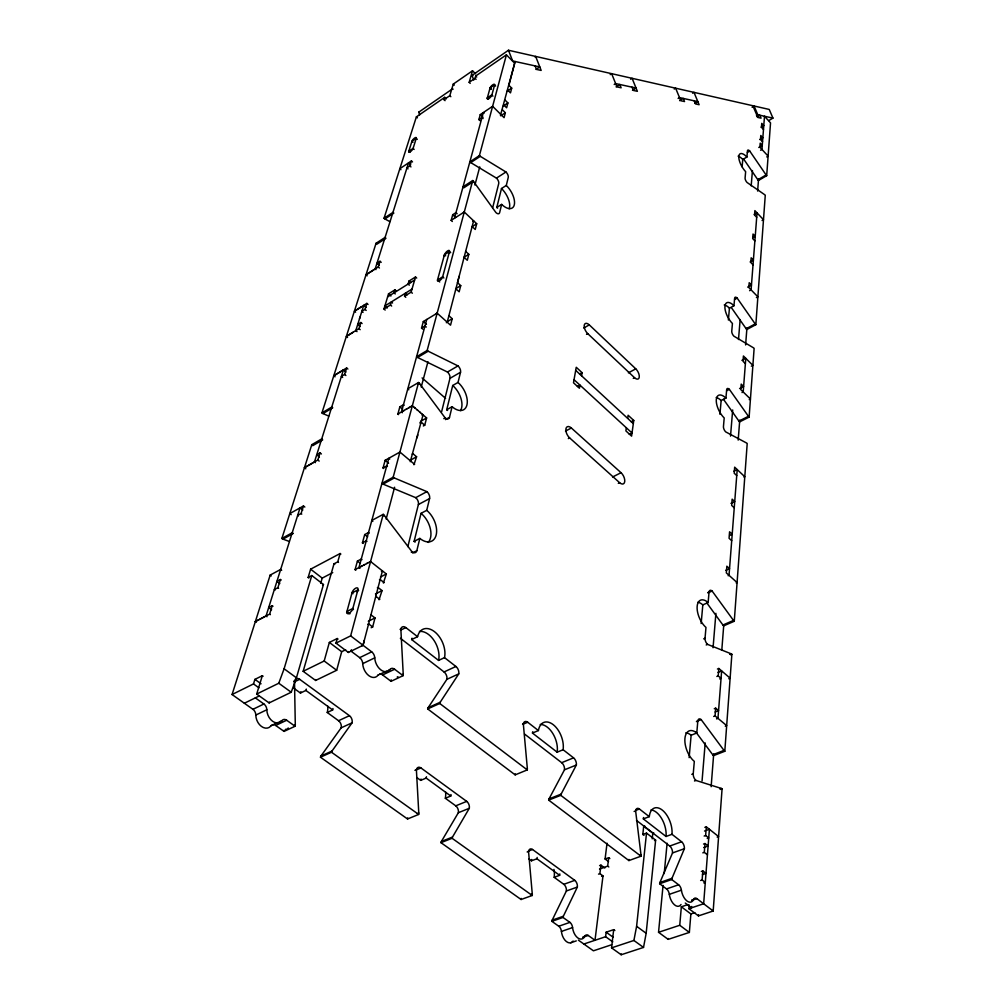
<?xml version="1.0" encoding="UTF-8"?>
<svg xmlns="http://www.w3.org/2000/svg" width="1005" height="1005" viewBox="0 0 1005 1005"><rect width="100%" height="100%" fill="white"/><g stroke="black" fill="none" stroke-linecap="round" stroke-linejoin="round"><path stroke-width="1.5" d="M689.229 904.977L688.915 908.708L698.462 915.894L713.186 911.007L722.067 788.912A5.025 2.613 69.7 0 0 721.201 788.397L695.937 780.433L694.493 780.986M695.661 731.778L712.746 754.768A4.874 2.525 68.9 0 0 713.563 755.622L724.806 751.263L731.866 654.305A4.636 2.324 67 0 0 731.062 653.765L707.57 644.381L706.213 644.971M706.942 603.088L722.922 625.01A4.51 2.249 66.4 0 0 723.688 625.839L734.266 621.266L747.205 443.519A4.083 1.884 63.4 0 0 746.489 442.966L725.723 431.899A4.12 1.922 63 0 1 723.449 426.585L724.203 417.942A14.246 6.595 62.7 0 1 716.301 399.563A14.246 6.595 62.7 0 1 725.937 398.093L726.665 389.714A4.02 1.847 62.5 0 1 729.366 389.337L748.436 416.309A4.007 1.822 62.9 0 0 749.127 417.1L739.605 421.886A3.995 1.834 62.9 0 1 738.914 421.095L723.462 399.286M749.127 417.1L754.127 348.358A3.844 1.683 62 0 0 753.449 347.793L733.914 336.185A3.882 1.721 61.6 0 1 731.753 331.21L732.431 323.484A13.454 5.917 61.4 0 1 724.932 306.299A13.454 5.917 61.4 0 1 733.977 305.721L734.63 298.221A3.806 1.658 61.2 0 1 737.168 298.096L755.195 323.924A3.781 1.633 61.6 0 0 755.848 324.69L746.816 329.514A3.769 1.646 61.6 0 1 746.162 328.748L731.54 307.857M755.848 324.69L765.27 195.234A3.492 1.394 60.1 0 0 764.654 194.681L747.054 182.47A3.518 1.42 59.8 0 1 745.082 178.048L745.647 171.679A12.211 4.887 59.6 0 1 738.813 156.353A12.211 4.887 59.6 0 1 746.916 157.019L747.456 150.825A3.455 1.369 59.6 0 1 749.743 151.039L766.099 174.958A3.442 1.357 59.9 0 0 766.689 175.687L758.436 180.498A3.43 1.369 59.9 0 1 757.845 179.782L743.562 158.928M766.689 175.687L770.534 122.874L764.504 116.253L761.941 149.444L760.584 150.248M711.138 786.689L713.688 754.001M721.791 650.26L723.738 625.223M738.185 440.102L739.743 420.09M745.61 344.941L746.929 328.032M757.619 191.038L758.574 178.777M698.462 915.894L698.55 914.738M703.802 882.905L705.296 882.39L702.131 879.965L702.847 870.933L701.352 871.448M707.457 854.803L704.304 852.353L705.008 843.534L703.525 844.062M707.256 838.484L708.726 837.956L705.636 835.519L706.314 826.851L704.857 827.379M725.283 726.175L726.678 725.623L715.058 715.899L715.673 708.161L714.279 708.726M719.693 678.915L721.062 678.35L718.211 675.913L718.801 668.463L717.432 669.041M689.355 932.426L690.875 913.947L681.352 906.799L679.744 925.278L689.355 932.426L668.162 939.361L658.539 932.301L663.061 885.38M691.691 906.472L691.591 907.817L685.259 903.043M702.068 780.872L705.196 742.921M713.06 647.735L715.899 613.326M730.522 436.095L732.683 409.965M738.499 339.514L740.145 319.565M751.187 185.85L752.444 170.574M695.937 780.433A5.063 2.688 69.5 0 1 693.236 773.8L694.317 761.388A17.462 9.208 68.9 0 1 684.92 738.499A17.462 9.208 68.9 0 1 696.779 732.997L697.822 721.062A4.912 2.563 68.4 0 1 701.138 719.58L723.977 750.408A4.887 2.513 68.8 0 0 724.806 751.263M707.57 644.381A4.673 2.387 66.7 0 1 705.033 638.276L705.975 627.409A16.143 8.178 66.2 0 1 697.156 606.317A16.143 8.178 66.2 0 1 708.136 602.535L709.053 592.058A4.548 2.274 65.8 0 1 712.13 591.053L733.499 620.424A4.523 2.236 66.3 0 0 734.266 621.266M689.129 757.632L691.139 735.245L696.779 732.997M701.151 623.54L702.822 604.884L708.136 602.535M719.919 414.274L721.15 400.543L725.937 398.093M728.374 320.03L729.442 308.183L733.977 305.721M742.117 166.805L742.77 159.481L746.916 157.019M668.162 939.361L668.237 938.494M664.192 873.584L667.119 843.22M652.22 838.848L652.81 833.132L643.715 826.123L642.823 834.452L643.966 835.331M612.786 941.861L605.613 936.71L606.153 932.2L613.678 929.65L611.555 947.866L621.178 954.75L643.527 947.426L646.165 933.281L655.637 840.117L646.517 833.095L642.823 834.452M611.555 947.866L633.904 940.466L636.605 926.296L646.517 833.095M621.178 954.75L621.278 953.896M608.816 866.976L607.661 866.122L608.703 857.68L605.085 858.999L607.045 843.208M598.515 874.124L599.885 873.621L602.987 875.92L594.998 940.278L588.239 935.454A5.213 3.053 73.9 0 0 584.81 936.296A10.427 6.143 73.6 0 1 577.9 938.004A10.427 6.143 73.6 0 1 572.574 927.59A5.239 3.103 73.7 0 0 569.91 922.376L563.014 917.452L551.871 921.334A5.201 3.116 73.7 0 1 552.197 920.14L566.38 890.983L577.36 887.051A5.113 3.015 72.6 0 0 574.76 880.355L532.537 849.501L528.416 851.059M599.885 873.621L600.952 865.129L599.596 865.632M627.673 418.356L628.125 415.253L633.766 420.467L631.592 436.132L625.889 430.906L626.341 427.753M581.568 375.77L582.109 372.692L576.242 367.265L573.491 382.779L579.42 388.232L579.96 385.091L577.423 386.485M412.502 552.926L416.824 550.702L419.826 538.404A18.856 11.595 62.9 0 0 436.183 534.949A18.856 11.595 62.9 0 0 426.71 510.339L429.587 498.568A5.314 3.229 62.2 0 0 426.899 491.646L394.299 477.953A5.377 3.317 61.4 0 1 393.181 477.224L381.95 483.405A5.352 3.329 61.4 0 0 383.068 484.121L415.706 497.663A5.289 3.254 62.3 0 1 418.382 504.548L407.854 546.62M445.429 419.588L449.499 417.314L452.087 406.698A17.5 10.037 60.3 0 0 466.936 404.965A17.5 10.037 60.3 0 0 458.029 382.44L460.529 372.252A4.937 2.801 59.9 0 0 458.004 365.908L428.18 351.21A5 2.864 59.1 0 1 427.15 350.481L416.573 356.762A4.987 2.889 59 0 0 417.59 357.479L447.464 372.026A4.925 2.814 59.9 0 1 449.964 378.345L441.572 411.899M500.452 115.361L514.673 63.227L506.42 54.835L479.398 155.612A4.447 2.224 56.8 0 0 480.29 156.328L505.967 171.993A4.397 2.186 57.4 0 1 508.241 177.47L506.294 185.448A15.527 7.814 57.6 0 1 514.284 204.869A15.527 7.814 57.6 0 1 501.646 204.392L499.623 212.658A4.485 2.286 57.7 0 1 495.93 212.57L473.556 181.49A4.535 2.324 57 0 0 472.714 180.548L463.029 186.83A4.523 2.337 57 0 1 463.87 187.772L473.556 181.49M415.078 542.11A18.819 11.62 62.9 0 1 414.11 541.381L421.057 513.329L426.71 510.339M447.589 410.467A17.462 10.063 60.3 0 1 446.71 409.751L452.715 385.493L458.029 382.44M497.576 208.161A15.49 7.839 57.6 0 1 496.797 207.457L501.495 188.513L506.294 185.448M492.701 207.608L498.719 183.588A4.372 2.198 57.3 0 0 496.457 178.124L470.729 162.596A4.435 2.236 56.7 0 1 469.85 161.88L479.398 155.612M371.172 627.723L372.667 626.982L375.003 617.949L370.933 614.809M379.048 599.759L382.051 590.601L378.094 587.498L377.352 587.875M383.382 583L386.347 573.993L370.569 561.531L369.601 562.034M413.934 464.75L416.585 456.773L412.942 453.72L412.251 454.097M423.356 425.982L424.726 425.203L426.61 417.942L412.352 405.719L418.57 382.503A5.113 3.002 59.7 0 1 419.537 383.521L445.152 417.879A5.075 2.952 60.6 0 0 449.499 417.314M448.896 315.721L452.212 318.711L450.542 325.18L437.162 313.158L436.296 313.686M459.172 276.237L457.501 282.644L460.742 285.621L459.147 291.814L455.893 288.85M472.79 221.339L473.619 220.824L465.654 251.376L468.82 254.315L467.287 260.282L464.096 257.33L465.717 251.124M472.714 180.548L464.285 212.005L476.709 223.738L475.239 229.479L472.124 226.552M502.513 109.909L505.352 112.736L504.083 117.673L492.613 106.304L480.264 114.62L478.895 119.57L479.975 120.638M505.063 100.111L507.889 102.925L506.633 107.799L503.794 104.972M515.113 61.506L508.919 85.312L511.708 88.126L510.477 92.887L507.676 90.073M364.287 640.461L363.031 645.285L348.371 652.446L335.984 643.125L337.253 638.514L338.032 639.092M417.088 437.791L417.841 434.901M422.389 414.324L423.055 414.902L410.266 461.697M464.096 257.33L447.212 322.178L446.333 322.706M348.371 652.446L348.597 651.579M351.386 649.795L351.021 651.14L359.664 657.659A5.842 3.894 66.4 0 1 362.717 663.652A11.633 7.688 66.6 0 0 368.797 675.636A11.633 7.688 66.6 0 0 378.031 675.172L378.772 674.82M386.146 519.032L394.601 487.237M421.221 387.063L427.954 361.737M474.925 185.046L479.749 166.88M411.434 406.234L412.352 405.719L393.181 477.224M463.456 212.532L464.285 212.005L427.15 350.481M335.984 643.125L350.645 635.876L383.232 514.321A5.515 3.48 62.3 0 1 384.287 515.389L412.025 551.783A5.477 3.417 63.4 0 0 416.824 550.702M357.277 592.146L357.881 589.922L352.001 592.925L346.788 611.995A3.266 1.457 -52.4 0 0 346.775 613.151L347.717 613.703A5.327 2.362 -52.4 0 0 350.117 612.573L352.001 610.512A3.266 1.457 -52.4 0 0 352.705 609.005L357.881 589.922L358.634 590.5M487.262 98.176A3.178 1.068 -45.6 0 0 489.071 98.44A3.178 1.068 -45.6 0 0 491.86 95.06L494.661 84.722L490.101 87.837L487.262 98.176L488.33 99.231M340.858 554.082L340.142 553.516L337.755 561.845L334.012 563.818L303.158 671.302L315.62 680.448L336.675 670.272L341.687 651.705L345.645 649.77M449.059 253.147L449.474 251.589L450.68 252.707M444.034 256.288L444.461 254.742L449.474 251.589L442.64 276.852A3.58 1.407 -46.1 0 1 439.6 280.659A3.58 1.407 -46.1 0 1 437.477 280.056L444.461 254.742L445.667 255.848M437.162 313.158L426.773 319.452L401.485 411.962L397.88 414.022L398.545 414.6M452.325 221.489L451.157 220.384L454.423 218.299L483.342 112.547L484.058 113.251M355.82 570.187L355.079 569.609L357.416 561.079L361.26 559.069L362.001 559.647M363.157 543.441L362.428 542.863L364.715 534.572L368.508 532.55L369.237 533.127M383.734 468.531L383.043 467.953L385.141 460.315L399.927 452.062L414.625 464.373M397.88 414.022L399.852 406.837L403.445 404.776L404.111 405.342M422.804 329.15L421.547 328.032L423.331 321.537L426.773 319.452M451.157 220.384L452.715 214.718L455.981 212.633L457.137 213.726M303.158 671.302L324.188 661.001L329.351 642.434L337.253 638.514M315.62 680.448L315.859 679.581M470.202 83.377L469.172 82.347L475.038 78.315L475.692 76.003L506.42 54.835M405.781 297.304L404.563 296.211L411.145 292.128L415.505 276.978L416.711 278.071M263.096 676.252L262.33 675.699L256.69 694.053L269.114 702.922L291.211 692.244L296.437 677.797L323.459 584.508L311.801 575.538L308.146 577.473L308.874 578.038M469.172 82.347L472.513 70.777L475.591 73.855M320.696 583.302L322.203 578.114L332.743 572.599M404.563 296.211L405.455 293.159L407.276 294.792M415.505 276.978L408.985 281.061L408.105 284.063L409.311 285.156M256.69 694.053L278.774 683.237L284.101 668.79L311.801 575.538M269.114 702.922L269.365 702.055M308.146 577.473L310.62 569.182L340.142 553.516M385.179 310.068L383.96 308.987L390.43 304.98L391.347 301.927L392.566 303.007M396.158 290.91L394.952 289.829L394.061 292.844L395.267 293.912M383.96 308.987L388.533 293.849L394.952 289.829M445.077 100.663L444.034 99.646L449.788 95.689L453.268 84.093L472.513 70.777M444.034 99.646L444.738 97.334L446.283 98.854M270.609 726.288A11.13 7.965 67.8 0 1 261.3 726.326A11.13 7.965 67.8 0 1 255.81 715.058A5.59 4.033 67.6 0 0 252.921 709.316L232.067 694.53L253.499 683.928L254.906 679.38L262.33 675.699M232.067 694.53L255.358 621.555L266.036 615.99L300.03 507.877L303.46 505.967L304.842 507.048M305.771 468.782L304.44 467.714L314.477 461.948L343.421 369.928L345.921 372.064M347.554 337.492L346.336 336.436L355.795 330.582L363.722 305.357L366.85 303.397L368.056 304.452M367.164 275.822L366.008 274.792L375.179 268.925L408.533 162.873L410.681 164.895M360.041 317.052L359.526 318.698M265.144 616.454L269.616 614.118L272.242 605.701L272.983 606.254M275.069 590.123L274.34 589.583L277.882 587.699L280.445 579.508L281.174 580.048M298.347 515.992L297.656 515.452L301.085 513.53L303.46 505.967M313.635 462.426L317.844 460.014L320.067 452.878L321.399 453.959M342.642 377.465L341.386 376.398L344.615 374.438L346.637 367.968L347.893 369.036M355.594 330.708L358.961 328.622L360.87 322.492L362.089 323.56M363.044 312.392L361.838 311.336L364.978 309.377L366.85 303.397M374.413 269.415L378.257 266.953L380.028 261.275L381.197 262.33M408.043 168.865L406.962 167.848L409.877 165.9L411.434 160.913L412.515 161.931M256.338 622.271L255.358 621.555L270.182 575.074L280.671 569.433A5.289 3.631 62.7 0 1 281.651 570.363M289.239 541.431L282.983 539.132A5.138 3.48 61.5 0 1 281.865 538.466L311.789 444.687L321.726 438.909A4.925 3.153 59.6 0 1 322.68 439.876L312.743 445.655A4.899 3.166 59.6 0 0 311.789 444.687M328.685 416.07L322.957 413.57A4.799 3.028 58.8 0 1 321.939 412.892L376.058 243.273L385.091 237.419A4.384 2.462 56.6 0 1 385.92 238.311L376.888 244.177A4.372 2.475 56.5 0 0 376.058 243.273M389.852 221.64L384.928 218.939A4.284 2.374 56.2 0 1 384.036 218.261L416.384 116.869L444.738 97.334M636.466 820.381L669.745 846.047A5.289 2.889 71.2 0 1 672.508 852.956L659.921 882.528A5.402 2.977 72 0 0 659.657 883.747L671.729 879.538A5.427 2.965 71.9 0 1 671.981 878.32L684.392 848.697A5.314 2.877 71.1 0 0 681.591 841.763L671.981 834.301A18.643 10.238 70.7 0 0 662.182 810.005A18.643 10.238 70.7 0 0 649.28 816.663L643.338 818.899A18.605 10.264 70.8 0 1 643.539 817.53M563.014 917.452A5.226 3.103 73.5 0 1 563.34 916.259L577.36 887.051M649.28 816.663L639.431 809.012A5.364 2.99 70.5 0 0 635.625 810.922L640.976 854.765A5.49 3.078 71.5 0 1 640.964 856.197L628.891 860.569L548.68 800.118L560.765 795.332A5.578 3.291 70.4 0 1 561.117 794.126L576.368 765.006A5.452 3.178 69.5 0 0 573.554 757.845L563.102 749.73A19.145 11.306 69 0 0 553.202 724.643A19.145 11.306 69 0 0 538.416 730.56L532.462 733.072L557.159 752.192L563.102 749.73M548.68 800.118A5.553 3.304 70.6 0 1 549.032 798.9L564.471 769.817L576.368 765.006M532.537 849.501A5.163 3.128 72 0 0 528.542 851.461L532.286 894.086A5.276 3.216 73.1 0 1 532.235 895.48L521.093 899.5L440.969 842.68L452.087 838.283A5.352 3.43 72 0 1 452.489 837.09L469.31 808.284A5.239 3.317 70.9 0 0 466.697 801.374L420.932 767.933A5.289 3.455 70 0 0 416.384 769.704L415.015 770.295M440.969 842.68A5.339 3.442 72.2 0 1 441.371 841.487L458.355 812.718L469.31 808.284M538.416 730.56L527.688 722.231A5.515 3.304 68.7 0 0 523.329 723.914L527.336 768.461A5.641 3.404 69.7 0 1 527.261 769.905L515.176 774.868L427.665 708.914L439.725 703.475A5.754 3.643 68 0 1 440.177 702.269L458.757 673.878A5.615 3.518 67 0 0 455.906 666.478L444.524 657.634A19.761 12.5 66.3 0 0 434.537 631.705A19.761 12.5 66.3 0 0 417.565 636.693L411.635 639.557L438.582 660.411L444.524 657.634M427.665 708.914A5.728 3.668 68.2 0 1 428.13 707.708L446.886 679.33L458.757 673.878M416.384 769.704L418.784 813.02A5.402 3.555 71.3 0 1 418.658 814.439L407.553 818.987L320.457 757.205L331.499 752.23A5.502 3.794 69.4 0 1 332.002 751.049L352.077 722.821A5.389 3.656 68.2 0 0 349.439 715.686L299.666 679.317A5.452 3.806 66.7 0 0 295.005 679.744M320.457 757.205A5.477 3.806 69.6 0 1 320.959 756.024L341.172 727.821L352.077 722.821M419.688 114.796L418.721 112.196L452.715 88.729L452.966 89.395M473.77 80.048L471.998 75.425L508.467 50.25L752.858 105.726L757.82 117.459L761.049 118.15L759.818 115.223L757.142 116.844M534.911 56.921L535.652 56.418L541.18 70.438L536.482 69.408L535.1 65.89M491.948 94.734L487.362 97.849L488.43 98.905M536.054 69.433L539.773 66.92L512.625 60.966L508.467 50.25M507.148 91.191L511.708 88.126M411.434 160.913L399.852 168.714L400.92 169.719M478.895 119.57L481.985 117.497L483.066 118.565M503.279 106.015L507.889 102.925M500.729 115.826L505.352 112.736M384.036 218.261L392.955 212.407A4.309 2.362 56.3 0 0 393.847 213.085L384.928 218.939M470.729 162.596L480.29 156.328M610.211 74.609L611.643 73.666L616.97 86.882L621.115 87.787L619.784 84.483L616.09 86.882M614.206 84.508L615.638 83.578L636.052 88.051L632.484 90.35M630.675 79.232L632.095 78.315L637.371 91.304L633.351 90.437L632.019 87.171M496.457 178.124L505.967 171.993M380.028 261.275L376.963 263.247L379.287 265.333M366.008 274.792L366.762 274.302M369.049 272.832L367.529 273.812M371.348 271.375L369.815 272.355M373.646 269.905L372.114 270.885M454.423 218.299L464.285 212.005M674.242 89.081L675.636 88.189L680.812 100.739L684.518 101.543L683.224 98.415L679.644 100.663M360.996 307.065L359.815 307.806M496.797 207.457L501.646 204.392M471.785 226.854L476.709 223.738M355.582 312.254L354.765 310.972M355.933 310.244L355.154 310.721M357.102 309.515L356.323 309.992M358.257 308.774L357.491 309.264M359.426 308.045L358.647 308.535M678.111 98.477L679.518 97.598L697.834 101.618L695.071 103.352M692.621 93.226L693.99 92.359L699.116 104.708L695.51 103.93L694.216 100.827M354.376 311.211L363.722 305.357L366.122 307.455M353.019 332.291L351.838 333.032M387.629 296.852L414.638 279.993M347.906 335.469L347.114 335.946M349.087 334.728L348.295 335.218M350.268 333.999L349.476 334.489M351.449 333.271L350.657 333.761M412.025 289.076L384.89 305.947L387.227 308.02M463.808 257.431L468.82 254.315M360.87 322.492L357.717 324.464L360.142 326.562M752.079 107.221L754.077 106.002L769.24 109.445L772.933 118.1L768.85 120.562M455.654 288.724L460.742 285.621M756.451 115.6L757.795 114.784L772.933 118.1M334.577 375.28L333.786 375.757L335.029 376.825M336.989 373.822L335.381 374.79M339.389 372.365L337.781 373.332M341.8 370.908L340.193 371.875M346.637 367.968L333.786 375.757L334.414 376.297M342.605 370.418L343.421 369.928M421.547 328.032L425.002 325.947L426.258 327.065M761.112 127.195L763.787 125.575L761.752 123.364L761.451 127.283L763.486 129.507M447.024 321.826L452.212 318.711M759.805 139.557L762.845 137.748L760.798 135.512L760.484 139.507L762.544 141.73M747.381 152.433L749.743 151.039M758.775 147.484L762.255 145.411L760.195 143.175L759.881 147.207L768.109 156.127L766.752 156.931M321.939 412.892L331.725 407.088A4.811 3.015 58.9 0 0 332.756 407.766L322.957 413.57M417.59 357.479L428.18 351.21M757.845 179.782L766.099 174.958M418.57 382.503L407.829 388.759A5.1 3.015 59.7 0 1 408.796 389.777M418.193 384.299L419.537 383.521M447.464 372.026L458.004 365.908M320.067 452.878L316.726 454.813L319.376 456.974M449.964 378.345L460.529 372.252M304.44 467.714L305.281 467.237M307.781 465.792L306.11 466.76M310.281 464.36L308.61 465.315M312.794 462.916L311.123 463.87M412.352 405.719L401.485 411.962L402.377 412.716M403.281 410.919L404.186 410.404M405.995 409.362L406.899 408.847M408.708 407.804L409.625 407.276M754.202 214.517L757.041 212.897L751.087 289.88L749.604 290.684M762.066 220.51L763.486 219.706L754.881 210.623L754.529 215.032L756.702 217.306M422.15 415.417L423.055 414.902M583.742 328.032L589.282 324.879L635.776 368.848A6.47 3.191 61.6 0 1 639.255 377.151A6.47 3.191 61.6 0 1 634.519 377.692L633.276 378.37M420.479 421.409L426.61 417.942M419.789 422.929L421.158 422.163L424.726 425.203M446.71 409.751L452.087 406.698M752.77 237.733L755.232 236.338L753.034 234.052L752.682 238.587L754.881 240.886M586.518 334.364L587.762 333.66L634.519 377.692M443.795 418.645L445.152 417.879M750.107 261.953L753.386 260.119L751.162 257.82L750.798 262.506L753.021 264.805M383.043 467.953L386.737 465.905L387.428 466.483M410.341 460.227L416.585 456.773M579.584 374.074L582.109 372.692M281.865 538.466L292.204 532.776A5.163 3.467 61.5 0 0 293.322 533.441M282.983 539.132L292.669 533.806M383.068 484.121L394.299 477.953M747.657 287.129L751.464 285.043L749.202 282.719L748.813 287.556L757.87 296.814L756.388 297.618M734.592 299.503L737.168 298.096M628.376 372.842L635.776 368.848M383.232 514.321L371.812 520.464A5.49 3.505 62.4 0 1 372.805 521.444M415.706 497.663L426.899 491.646M383.571 515.779L384.287 515.389M746.162 328.748L755.195 323.924M418.382 504.548L429.587 498.568M280.445 579.508L276.915 581.393L279.792 583.578M565.501 431.095L571.355 427.992L621.04 472.714A6.884 3.593 63.3 0 1 624.721 481.646A6.884 3.593 63.3 0 1 619.62 482.689L618.314 483.355M362.428 542.863L366.247 540.841L366.976 541.431M568.327 438.595L569.634 437.904L619.62 482.689M272.242 605.701L268.674 607.573L271.614 609.759M741.929 360.368L745.798 358.345L743.198 391.95L742.017 392.553M631.241 421.786L633.766 420.467M322.542 584.985L323.459 584.508M255.358 621.555L256.237 621.09M258.901 619.696L257.129 620.625M261.576 618.314L259.793 619.243M264.24 616.919L262.468 617.849M355.079 569.609L370.569 561.531M360.858 566.594L361.825 566.091M363.772 565.074L364.74 564.571M366.674 563.554L367.654 563.051M414.11 541.381L419.826 538.404M751.338 366.184L752.883 365.38L743.424 355.996L743.009 361.285L745.383 363.634M629.293 434.386L631.994 432.992L574.018 379.676M411.296 552.16L412.025 551.783M726.653 390.744L729.366 389.337M381.435 571.393L382.415 570.89L363.031 645.285L362.014 645.775M739.592 388.558L743.625 386.485L741.213 384.124L740.773 389.588L750.434 399.023L749.253 399.626M380.506 576.983L386.347 573.993M379.438 579.898L380.166 579.521L384.111 582.624M375.443 593.955L382.051 590.601M352.856 608.452L346.951 611.442L349.991 613.779M612.585 476.986L621.04 472.714M738.914 421.095L748.436 416.309M368.307 621.266L375.003 617.949M367.868 624.243L368.609 623.866L372.667 626.982M245.258 702.797L244.353 703.236L259.051 696.063M293.812 681.176L294.503 680.85L295.294 724.831A5.565 3.92 68.1 0 1 295.081 726.251L284.063 731.401L275.672 725.459A5.565 3.97 68.3 0 0 272.807 724.693M400.103 629.369L400.844 629.004A5.703 3.656 65.7 0 1 405.857 627.597L417.565 636.693M294.239 681.968L299.666 679.317M400.668 630.122L405.857 627.597M733.914 471.169L737.205 469.574L729.027 575.325L728.16 575.714M252.921 709.316L263.913 704.003A5.615 4.02 67.4 0 1 266.815 709.769A11.181 7.94 67.6 0 0 272.631 721.301A11.181 7.94 67.6 0 0 282.028 720.598A5.59 3.957 68.2 0 1 286.689 720.246L295.081 726.251M359.664 657.659L371.687 651.843A5.879 3.882 66.2 0 1 374.752 657.86A11.683 7.663 66.4 0 0 380.87 669.895A11.683 7.663 66.4 0 0 390.078 669.468A5.842 3.806 66.9 0 1 394.626 669.255L403.08 675.674L391.046 681.315L382.591 674.933A5.816 3.832 67 0 0 379.45 674.141M743.964 477.124L744.78 476.734L734.668 467.174L734.19 473.192L736.74 475.591M293.925 688.299L300.457 693.048L305.872 690.435A18.881 13.015 67.4 0 1 306.311 689.103M255.81 715.058L266.815 709.769M362.717 663.652L374.752 657.86M730.974 503.367L734.73 501.596L732.143 499.184L731.653 505.415L734.24 507.827M272.38 725.17L271.011 725.811A5.565 3.97 68.3 0 1 271.664 725.183M273.071 724.844L274.44 724.19M275.131 723.864L276.513 723.211M277.192 722.884L278.573 722.231M279.955 721.577L282.028 720.598M379.526 674.468L384.789 671.968M385.543 671.616L387.051 670.9M388.558 670.184L390.078 669.468M275.672 725.459L286.689 720.246M382.591 674.933L394.626 669.255M285.646 729.341L286.337 729.027M287.706 728.386L288.397 728.06M294.603 725.145L295.294 724.831M397.201 677.043L397.955 676.692M402.477 674.569L403.231 674.217L400.844 629.004M341.172 727.821A5.364 3.668 68.4 0 0 338.559 720.723L327.228 712.495L332.655 709.957A18.881 13.015 67.4 0 0 332.969 708.538M729.655 535.426L732.205 534.233L729.567 531.821L729.065 538.278L731.703 540.69M338.559 720.723L349.439 715.686M400.379 638.263L444.059 671.956L455.906 666.478M725.66 570.388L729.542 568.629L726.854 566.217L726.326 572.9L737.08 582.561L736.213 582.95M320.959 756.024L332.002 751.049M428.13 707.708L440.177 702.269M707.721 592.649L709.053 592.058M708.161 592.824L712.13 591.053M722.922 625.01L733.499 620.424M703.676 638.853L705.033 638.276M522.575 724.228L523.329 723.914M415.467 770.282L420.932 767.933M523.228 724.14L527.688 722.231M416.698 777.468L420.706 780.383L426.158 778.071A18.341 11.821 70.5 0 1 426.497 776.739M729.705 654.33L731.062 653.765M730.509 654.871L731.866 654.305M718.01 672.42L721.64 670.9L717.972 718.336L716.578 718.902M716.841 676.478L718.211 675.913M728.763 678.739L730.12 678.174L718.801 668.463M445.617 792.041A18.304 11.846 70.5 0 1 445.328 798.272L450.78 796.023A18.341 11.821 70.5 0 0 451.006 794.603M417.389 813.598L418.784 813.02M526.57 768.775L527.336 768.461M445.328 798.272L455.755 805.834L466.697 801.374M524.535 734.039L561.669 762.682L573.554 757.845M715.108 712.005L718.575 710.598L715.673 708.161M696.93 721.276L701.138 719.58M696.415 721.628L697.822 721.062M713.663 716.465L715.058 715.899M441.371 841.487L452.489 837.09M549.032 798.9L561.117 794.126M712.746 754.768L723.977 750.408M691.792 774.353L693.236 773.8M635.713 810.419L639.431 809.012M527.16 851.989L528.542 851.461M634.13 811.487L635.625 810.922M719.768 788.938L721.201 788.397M720.635 789.453L722.067 788.912M528.982 859.024L531.444 860.808L536.909 858.76L559.647 875.317A17.889 10.741 72.3 0 0 559.798 873.923M643.715 826.123L644.632 825.771M652.81 833.132L653.727 832.793M553.943 869.438A17.851 10.766 72.4 0 1 554.17 877.315L559.647 875.317M654.481 840.544L655.637 840.117M643.338 818.899L666.039 836.474L671.981 834.301M599.52 869.074L607.661 866.122M704.518 831.047L705.497 830.695M706.477 830.344L709.404 829.288L703.651 903.759L688.915 908.708M530.891 894.588L532.286 894.086M640.21 855.041L640.976 854.765M554.17 877.315L563.792 884.312L574.76 880.355M669.745 846.047L681.591 841.763M704.166 836.06L705.636 835.519M601.618 876.41L602.987 875.92M672.508 852.956L684.392 848.697M717.143 837.077L718.6 836.562L706.314 826.851M703.688 847.542L708.11 845.971L705.008 843.534M702.822 852.868L704.304 852.353M552.197 920.14L563.34 916.259M659.921 882.528L671.981 878.32M702.445 874.626L706.025 873.383L702.847 870.933M551.871 921.334L558.767 926.233L569.91 922.376M659.657 883.747L666.541 888.935L678.614 884.764A5.452 2.977 72 0 1 681.403 890.179A10.841 5.867 72 0 0 686.98 901.008A10.841 5.867 72 0 0 693.613 899.425A5.427 2.914 72.2 0 1 696.892 898.646L713.186 911.007M700.636 880.481L702.131 879.965M558.767 926.233A5.213 3.116 73.9 0 1 561.418 931.421L572.574 927.59M666.541 888.935A5.427 2.99 72.2 0 1 669.317 894.337L681.403 890.179M583.415 936.773L584.81 936.296M692.093 899.94L693.613 899.425M582.649 937.338L588.239 935.454M691.603 900.43L696.892 898.646M570.702 942.778L576.28 940.894M681.352 906.799L687.809 904.613M583.867 944.022L605.613 936.71M690.875 913.947L694.844 912.628M611.643 944.75L593.427 950.805L578.365 940.127M658.539 932.301L679.744 925.278M418.721 112.196L419.449 112.321M471.998 75.425L472.878 75.601M255.333 697.872L263.913 704.003M331.499 752.23L418.658 814.439M452.087 838.283L532.235 895.48M254.906 679.38L261.049 683.802M606.153 932.2L613.314 937.351M253.499 683.928L258.888 687.809M278.774 683.237L291.211 692.244M633.904 940.466L643.527 947.426M613.678 929.65L614.872 930.517M305.872 690.435L332.655 709.957M426.158 778.071L450.78 796.023M284.101 668.79L296.437 677.797M636.605 926.296L646.165 933.281M269.616 614.118L270.345 614.671M266.036 615.99L267.016 616.718M600.952 865.129L604.809 868.006M324.188 661.001L336.675 670.272M605.085 858.999L608.54 861.587M608.703 857.68L609.847 858.546M329.351 642.434L341.687 651.705M277.882 587.699L278.611 588.252M350.645 635.876L371.687 651.843M439.725 703.475L527.261 769.905M560.765 795.332L640.964 856.197M671.729 879.538L678.614 884.764M346.788 611.995L349.087 613.741M352.705 609.005L353.471 609.583M310.62 569.182L322.203 578.114M352.001 592.925L353.006 593.704M375.77 596.254L379.79 599.382M334.012 563.818L334.753 564.383M337.755 561.845L338.497 562.411M359.916 568.378L358.936 567.599L388.822 458.267L389.739 459.034M291.174 514.673L289.804 513.593L300.03 507.877L302.781 510.05M357.416 561.079L360.368 563.403M301.085 513.53L301.776 514.083M364.715 534.572L367.616 536.896M314.477 461.948L315.369 462.664M317.844 460.014L319.175 461.094M385.141 460.315L388.596 463.192M344.615 374.438L345.883 375.518M399.852 406.837L402.528 409.123M414.361 407.44L415.027 408.017M417.037 409.739L417.716 410.316M419.713 412.037L420.392 412.603M358.961 328.622L360.179 329.678M355.795 330.582L357.014 331.637M422.087 377.93L445.604 398.395M364.978 309.377L366.184 310.432M390.43 304.98L391.649 306.06M388.533 293.849L390.932 295.985M423.331 321.537L426.472 324.339M378.257 266.953L379.425 268.008M375.179 268.925L375.958 269.616M411.145 292.128L412.364 293.221M408.985 281.061L410.781 282.694M439.725 281.978L437.552 280.006L442.64 276.852L443.858 277.97M575.664 370.355L633.301 423.595M452.715 214.718L455.629 217.444M409.877 165.9L410.957 166.918M409.826 152.358L408.759 151.34L411.95 141.265A3.053 0.992 -46.5 0 1 414.663 138.012A3.053 0.992 -46.5 0 1 416.246 138.351L417.301 139.356M413.005 142.27L411.95 141.265L416.246 138.351L413.08 148.426A3.078 1.005 -46.6 0 1 410.341 151.717A3.078 1.005 -46.6 0 1 408.759 151.34L413.08 148.426L414.135 149.431M416.384 116.869L417.427 117.861M449.788 95.689L450.83 96.706M453.268 84.093L454.298 85.098M480.264 114.62L482.953 117.271M475.038 78.315L476.069 79.345M491.86 95.06L492.927 96.128M490.101 87.837L491.156 88.892M491.068 89.206L490 88.151A3.153 1.055 -45.5 0 1 492.777 84.809A3.153 1.055 -45.5 0 1 494.573 85.048L495.628 86.103M475.692 76.003L476.734 77.033M754.077 106.002L757.795 114.784M270.182 575.074A5.264 3.643 62.7 0 1 271.162 576.003M300.457 693.048A18.844 13.04 67.5 0 1 300.897 691.716M327.818 706.201A18.844 13.04 67.5 0 1 327.228 712.495M407.691 817.856A5.377 3.568 71.5 0 1 407.553 818.987M420.706 780.383A18.304 11.846 70.5 0 1 421.045 779.038M455.755 805.834A5.213 3.329 71.1 0 1 458.355 812.718M521.168 898.382A5.251 3.229 73.3 0 1 521.093 899.5M531.444 860.808A17.851 10.766 72.4 0 1 531.708 859.476M563.792 884.312A5.088 3.028 72.7 0 1 566.38 890.983M573.114 941.032A10.389 6.168 73.8 0 1 566.242 941.434A10.389 6.168 73.8 0 1 561.418 931.421M284.264 730.17A5.54 3.932 68.3 0 1 284.063 731.401M536.909 858.76A17.889 10.741 72.3 0 1 537.173 857.428M738.097 156.139A12.198 4.899 59.6 0 1 742.77 159.481M501.495 188.513A15.49 7.839 57.6 0 1 509.171 208.826M724.241 304.967A13.429 5.942 61.4 0 1 729.442 308.183M716.201 397.528A14.221 6.62 62.7 0 1 721.15 400.543M403.231 674.217A5.816 3.781 66.9 0 1 403.08 675.674M391.196 679.857A5.779 3.794 67 0 1 391.046 681.315M444.059 671.956A5.59 3.53 67.2 0 1 446.886 679.33M515.264 773.8A5.615 3.43 69.9 0 1 515.176 774.868M561.669 762.682A5.427 3.191 69.7 0 1 564.471 769.817M628.916 859.413A5.465 3.09 71.6 0 1 628.891 860.569M681.038 904.487A10.804 5.904 72.2 0 1 674.393 904.739A10.804 5.904 72.2 0 1 669.317 894.337M351.901 592.975A4.347 2.01 -51.1 0 1 355.72 588.176A4.347 2.01 -51.1 0 1 357.994 589.86M378.031 675.172A5.816 3.832 67 0 1 378.219 674.933M650.964 809.93A18.605 10.264 70.8 0 1 666.039 836.474M411.635 639.557A19.711 12.525 66.3 0 1 412.025 638.2M419.462 631.429A19.711 12.525 66.3 0 1 434.085 640.537A19.711 12.525 66.3 0 1 438.582 660.411M532.462 733.072A19.108 11.331 69.1 0 1 532.75 731.715M540.225 724.454A19.108 11.331 69.1 0 1 552.863 733.575A19.108 11.331 69.1 0 1 557.159 752.192M685.812 732.796A17.437 9.233 68.9 0 1 691.139 735.245M697.885 602.246A16.118 8.203 66.3 0 1 702.822 604.884M421.057 513.329A18.819 11.62 62.9 0 1 428.18 542.449M452.715 385.493A17.462 10.063 60.3 0 1 460.491 410.63M444.562 254.68A3.518 1.281 -48.7 0 1 447.702 250.848A3.518 1.281 -48.7 0 1 449.386 251.652M587.762 333.66A6.583 3.317 60.5 0 1 584.244 325.231A6.583 3.317 60.5 0 1 589.282 324.879M569.634 437.904A7.01 3.744 62.2 0 1 565.916 428.834A7.01 3.744 62.2 0 1 571.355 427.992"/></g></svg>
